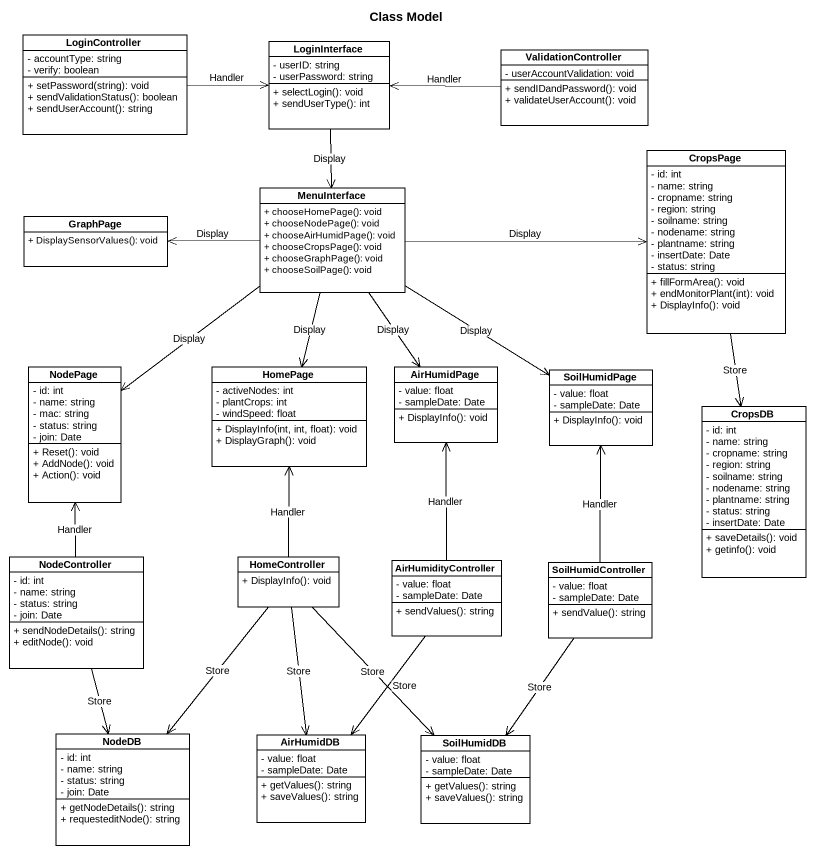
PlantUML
@startuml
title Class Model
hide circle
hide empty members
skinparam classAttributeIconSize 0
class LoginController {
  - accountType: string
  - verify: boolean
  + setPassword(string): void
  + sendValidationStatus(): boolean
  + sendUserAccount(): string
}
class LoginInterface {
  - userID: string
  - userPassword: string
  + selectLogin(): void
  + sendUserType(): int
}
class ValidationController {
  - userAccountValidation: void
  + sendIDandPassword(): void
  + validateUserAccount(): void
}
class CropsPage {
  - id: int
  - name: string
  - cropname: string
  - region: string
  - soilname: string
  - nodename: string
  - plantname: string
  - insertDate: Date
  - status: string
  + fillFormArea(): void
  + endMonitorPlant(int): void
  + DisplayInfo(): void
}
class GraphPage {
  + DisplaySensorValues(): void
}
class MenuInterface {
  + chooseHomePage(): void
  + chooseNodePage(): void
  + chooseAirHumidPage(): void
  + chooseCropsPage(): void
  + chooseGraphPage(): void
  + chooseSoilPage(): void
}
class NodePage {
  - id: int
  - name: string
  - mac: string
  - status: string
  - join: Date
  + Reset(): void
  + AddNode(): void
  + Action(): void
}
class HomePage {
  - activeNodes: int
  - plantCrops: int
  - windSpeed: float
  + DisplayInfo(int, int, float): void
  + DisplayGraph(): void
}
class AirHumidPage {
  - value: float
  - sampleDate: Date
  + DisplayInfo(): void
}
class SoilHumidPage {
  - value: float
  - sampleDate: Date
  + DisplayInfo(): void
}
class CropsDB {
  - id: int
  - name: string
  - cropname: string
  - region: string
  - soilname: string
  - nodename: string
  - plantname: string
  - status: string
  - insertDate: Date
  + saveDetails(): void
  + getinfo(): void
}
class NodeController {
  - id: int
  - name: string
  - status: string
  - join: Date
  + sendNodeDetails(): string
  + editNode(): void
}
class HomeController {
  + DisplayInfo(): void
}
class AirHumidityController {
  - value: float
  - sampleDate: Date
  + sendValues(): string
}
class SoilHumidController {
  - value: float
  - sampleDate: Date
  + sendValue(): string
}
class NodeDB {
  - id: int
  - name: string
  - status: string
  - join: Date
  + getNodeDetails(): string
  + requesteditNode(): string
}
class AirHumidDB {
  - value: float
  - sampleDate: Date
  + getValues(): string
  + saveValues(): string
}
class SoilHumidDB {
  - value: float
  - sampleDate: Date
  + getValues(): string
  + saveValues(): string
}
LoginController -right-> LoginInterface : Handler
LoginInterface --> MenuInterface : Display
ValidationController -left-> LoginInterface : Handler
CropsPage --> CropsDB : Store
MenuInterface -right-> CropsPage : Display
MenuInterface -left-> GraphPage : Display
MenuInterface --> NodePage : Display
MenuInterface --> HomePage : Display
MenuInterface --> AirHumidPage : Display
MenuInterface --> SoilHumidPage : Display
NodeController -up-> NodePage : Handler
NodeController --> NodeDB : Store
HomeController -up-> HomePage : Handler
HomeController --> NodeDB : Store
HomeController --> AirHumidDB : Store
HomeController --> SoilHumidDB : Store
AirHumidityController -up-> AirHumidPage : Handler
AirHumidityController --> AirHumidDB : Store
SoilHumidController -up-> SoilHumidPage : Handler
SoilHumidController --> SoilHumidDB : Store
@enduml
